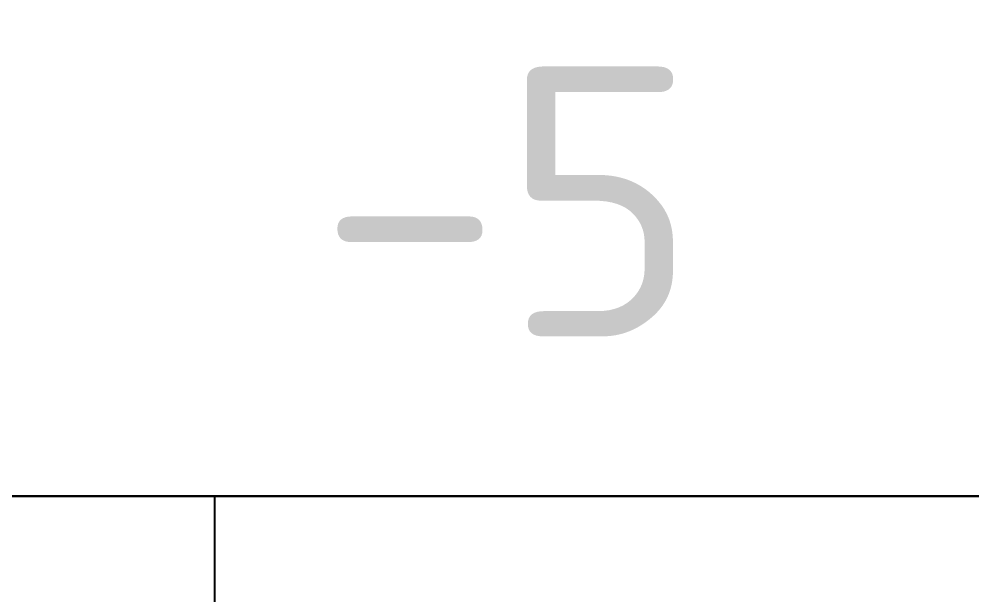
# Model space of a CAD drawing. Header units: metres. Extents: x -2111 to 158, y 19 to 1277.
# Drawn here: x 53.495 to 54.201, y 21.41 to 21.836 of the extents above; entities that cross this region are included whole.
import ezdxf

# ---------------------------------------------------------------- set-up
doc = ezdxf.new("R2010")
doc.units = ezdxf.units.M
doc.header["$PDMODE"] = 35
doc.header["$PDSIZE"] = 0.03
doc.layers.get('Defpoints').update_dxf_attribs({"color": 4})
doc.layers.add('_5-1_Площадь помещений', color=2, linetype='Continuous', plot=False)
doc.layers.add('ГКЛ (контур)', color=255, linetype='Continuous', plot=False)
doc.layers.add('высотные отклонения', color=7, linetype='Continuous')
doc.layers.add('Откосы', color=250, linetype='Continuous')
doc.layers.add('Привязки', color=7, linetype='Continuous', lineweight=9)
doc.styles.add('Норм 2.5', font='isocpeur.ttf', dxfattribs={"height": 2.5})
doc.dimstyles.new('Норм Оси', dxfattribs={"dimtxt": 2.5, "dimasz": 2, "dimexe": 1, "dimexo": 0.6267, "dimgap": 0.81, "dimtad": 1, "dimdec": 0, "dimlfac": 1000, "dimrnd": 10, "dimzin": 0, "dimtxsty": 'Норм 2.5', "dimblk": 'OBLIQUE', "dimcen": 0.9, "dimdle": 1.2, "dimclrd": 256, "dimclrt": 256, "dimadec": 3, "dimazin": 0, "dimtfac": 1, "dimtdec": 0, "dimtofl": 0, "dimtmove": 0, "dimatfit": 3, "dimfxl": 1, "dimtfill": 1, "dimtolj": 1, "dimtzin": 0, "dimlwd": -1, "dimlwe": -1, "dimarcsym": 0})

# ---------------------------------------------------------------- blocks, each defined once
blk = doc.blocks.new('_Oblique')
at = {"color": 0, "linetype": 'ByBlock', "lineweight": -2}
blk.add_line((-0.5, -0.5), (0.5, 0.5), dxfattribs=at)
blk = doc.blocks.new('*D190')
at = {"layer": 'Defpoints', "color": 0}
for p in [(58.67563292777595, 22.46447768556881), (58.67563292777595, 20.46367228226995), (52.67563292777595, 20.22921698802406)]:
    blk.add_point(p, dxfattribs=at)
at = {"layer": 'Привязки', "color": 0}
for p, q in [((58.67563292777595, 22.41434168556881), (58.67563292777595, 20.38367228226995)), ((52.67563292777595, 20.27935298802406), (52.67563292777595, 20.54367228226995))]:
    blk.add_line(p, q, dxfattribs=at)
at = {"layer": 'Привязки'}
blk.add_line((52.57963292777595, 20.46367228226995), (58.77163292777595, 20.46367228226995), dxfattribs=at)
at = {"layer": 'Привязки', "xscale": 0.16, "yscale": 0.16, "zscale": 0.16, "rotation": 180}
blk.add_blockref('_Oblique', (52.67563292777595, 20.46367228226995), dxfattribs=at)
at = {"layer": 'Привязки', "xscale": 0.16, "yscale": 0.16, "zscale": 0.16}
blk.add_blockref('_Oblique', (58.67563292777595, 20.46367228226995), dxfattribs=at)
at = {"layer": 'Привязки', "insert": (55.67563292777595, 20.62847228226995), "char_height": 0.2, "attachment_point": 5, "style": 'Норм 2.5', "bg_fill": 3, "box_fill_scale": 1.1, "bg_fill_color": 256, "bg_fill_true_color": 13158600, "bg_fill_transparency": 0}
blk.add_mtext('\\A1;6000', dxfattribs=at)

msp = doc.modelspace()

# ---------------------------------------------------------------- linework, layer by layer
at = {"layer": '_5-1_Площадь помещений'}
msp.add_lwpolyline([(52.9360440222099, 27.46146920132674), (55.47104402220975, 27.46146920132674), (55.47104402220975, 21.48293427547264), (52.9360440222099, 21.48293427547264)], close=True, dxfattribs=at)
at = {"layer": 'ГКЛ (контур)'}
msp.add_lwpolyline([(52.93608977190524, 21.48293427547264), (55.47111186232905, 21.48293427547264)], dxfattribs=at)
at = {"layer": 'Откосы', "elevation": 4.052}
msp.add_lwpolyline([(53.63963312002852, 21.48293430702142), (53.63963311998668, 21.09222948150091)], dxfattribs=at)

# ---------------------------------------------------------------- next in the draw order: dimensions: what is measured, and where the dimension line sits
at = {"layer": 'Привязки'}
dim = msp.add_linear_dim(base=(58.67563292777595, 20.46367228226995), p1=(52.67563292777595, 20.22921698802406), p2=(58.67563292777595, 22.46447768556881), dimstyle='Норм Оси', dxfattribs=at)
dim.commit()
dim.dimension.update_dxf_attribs({"geometry": '*D190', "text_midpoint": (55.67563292777595, 20.62847228226995)})

# ---------------------------------------------------------------- next in the draw order: texts
at = {"layer": 'высотные отклонения', "insert": (53.85723672788141, 21.70125307234485, 24.5452), "char_height": 0.2, "width": 0.2, "attachment_point": 5, "style": 'Норм 2.5', "bg_fill": 3, "box_fill_scale": 1.1, "bg_fill_color": 256, "bg_fill_true_color": 13158600, "bg_fill_transparency": 0}
msp.add_mtext('-5', dxfattribs=at)

doc.saveas('drawing.dxf')
